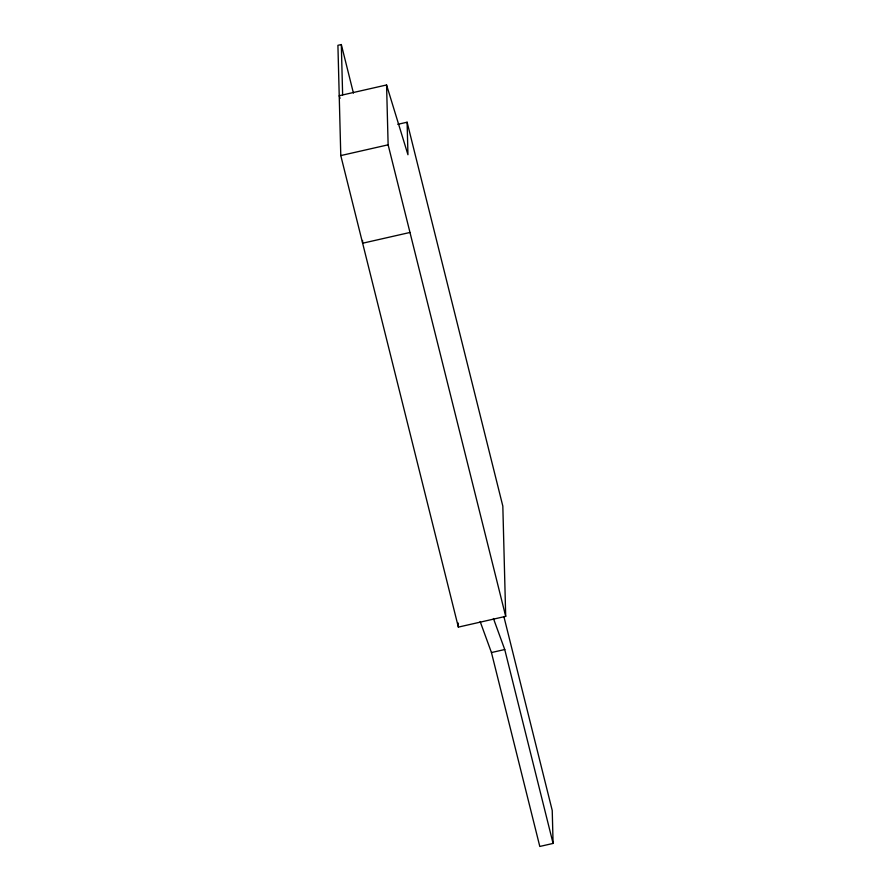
<?xml version="1.0" encoding="UTF-8"?>
<svg xmlns="http://www.w3.org/2000/svg" width="891" height="891" viewBox="0 0 891 891"><rect width="100%" height="100%" fill="white"/><g stroke="black" fill="none" stroke-linecap="round" stroke-linejoin="round"><path stroke-width="1.34" d="M353.426 93.087L341.32 44.55L337.912 45.318L340.785 155.58L458.353 627.108L505.698 616.36L502.825 506.11L407.109 122.212L397.787 124.328M407.109 122.212L407.955 154.744L386.571 84.968L339.226 95.727L340.039 98.355M340.785 155.58L388.131 144.821L386.571 84.968M409.983 232.462L362.637 243.221L362.57 240.447M491.453 652.546L504.74 649.528L553.088 843.432L539.801 846.45L491.453 652.546L480.149 621.517M493.436 618.499L504.74 649.528M388.131 144.821L505.698 616.36M503.883 616.561L552.231 810.465L553.088 843.432M458.252 623.054L458.353 627.108M341.32 44.55L342.634 94.947"/></g></svg>
